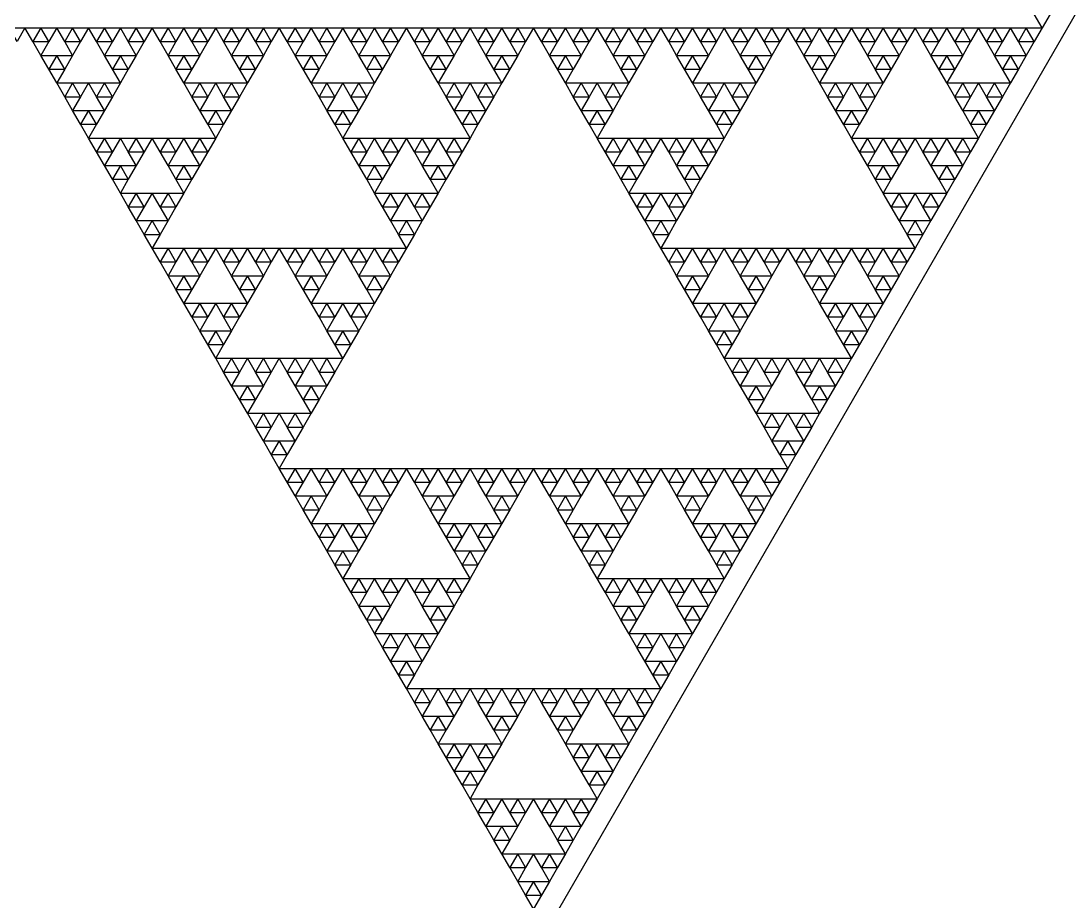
# Model space of a CAD drawing. Extents: x 0 to 1120, y 627 to 1597.
# Drawn here: x 559.5 to 702.6, y 754.1 to 874.2 of the extents above; entities that cross this region are included whole.
import ezdxf

# ---------------------------------------------------------------- set-up
doc = ezdxf.new("R2010")
doc.units = 0
doc.layers.get('0').update_dxf_attribs({"linetype": 'CONTINUOUS'})

msp = doc.modelspace()

# ---------------------------------------------------------------- linework, layer by layer
at = {"color": 1}
msp.add_lwpolyline([(0, 1597), (1120, 1597), (560, 627.052)], close=True, dxfattribs=at)
at = {"color": 3}
for points in [[(697.617, 875.166), (699.785, 875.166), (698.701, 873.289)], [(557.833, 873.289), (560, 873.289), (558.916, 871.412)], [(560, 873.289), (562.167, 873.289), (561.084, 871.412)], [(562.167, 873.289), (564.334, 873.289), (563.251, 871.412)], [(564.334, 873.289), (566.502, 873.289), (565.418, 871.412)], [(566.502, 873.289), (568.669, 873.289), (567.585, 871.412)], [(568.669, 873.289), (570.836, 873.289), (569.752, 871.412)], [(570.836, 873.289), (573.003, 873.289), (571.92, 871.412)], [(573.003, 873.289), (575.17, 873.289), (574.087, 871.412)], [(575.17, 873.289), (577.338, 873.289), (576.254, 871.412)], [(577.338, 873.289), (579.505, 873.289), (578.421, 871.412)], [(579.505, 873.289), (581.672, 873.289), (580.588, 871.412)], [(581.672, 873.289), (583.839, 873.289), (582.756, 871.412)], [(583.839, 873.289), (586.006, 873.289), (584.923, 871.412)], [(586.006, 873.289), (588.174, 873.289), (587.09, 871.412)], [(588.174, 873.289), (590.341, 873.289), (589.257, 871.412)], [(590.341, 873.289), (592.508, 873.289), (591.424, 871.412)], [(592.508, 873.289), (594.675, 873.289), (593.592, 871.412)], [(594.675, 873.289), (596.842, 873.289), (595.759, 871.412)], [(596.842, 873.289), (599.01, 873.289), (597.926, 871.412)], [(599.01, 873.289), (601.177, 873.289), (600.093, 871.412)], [(601.177, 873.289), (603.344, 873.289), (602.26, 871.412)], [(603.344, 873.289), (605.511, 873.289), (604.428, 871.412)], [(605.511, 873.289), (607.678, 873.289), (606.595, 871.412)], [(607.678, 873.289), (609.846, 873.289), (608.762, 871.412)], [(609.846, 873.289), (612.013, 873.289), (610.929, 871.412)], [(612.013, 873.289), (614.18, 873.289), (613.096, 871.412)], [(614.18, 873.289), (616.347, 873.289), (615.264, 871.412)], [(616.347, 873.289), (618.514, 873.289), (617.431, 871.412)], [(618.514, 873.289), (620.682, 873.289), (619.598, 871.412)], [(620.682, 873.289), (622.849, 873.289), (621.765, 871.412)], [(622.849, 873.289), (625.016, 873.289), (623.932, 871.412)], [(625.016, 873.289), (627.183, 873.289), (626.1, 871.412)], [(627.183, 873.289), (629.35, 873.289), (628.267, 871.412)], [(629.35, 873.289), (631.518, 873.289), (630.434, 871.412)], [(631.518, 873.289), (633.685, 873.289), (632.601, 871.412)], [(633.685, 873.289), (635.852, 873.289), (634.768, 871.412)], [(635.852, 873.289), (638.019, 873.289), (636.936, 871.412)], [(638.019, 873.289), (640.186, 873.289), (639.103, 871.412)], [(640.186, 873.289), (642.354, 873.289), (641.27, 871.412)], [(642.354, 873.289), (644.521, 873.289), (643.437, 871.412)], [(644.521, 873.289), (646.688, 873.289), (645.604, 871.412)], [(646.688, 873.289), (648.855, 873.289), (647.772, 871.412)], [(648.855, 873.289), (651.023, 873.289), (649.939, 871.412)], [(651.023, 873.289), (653.19, 873.289), (652.106, 871.412)], [(653.19, 873.289), (655.357, 873.289), (654.273, 871.412)], [(655.357, 873.289), (657.524, 873.289), (656.441, 871.412)], [(657.524, 873.289), (659.691, 873.289), (658.608, 871.412)], [(659.691, 873.289), (661.859, 873.289), (660.775, 871.412)], [(661.859, 873.289), (664.026, 873.289), (662.942, 871.412)], [(664.026, 873.289), (666.193, 873.289), (665.109, 871.412)], [(666.193, 873.289), (668.36, 873.289), (667.277, 871.412)], [(668.36, 873.289), (670.527, 873.289), (669.444, 871.412)], [(670.527, 873.289), (672.695, 873.289), (671.611, 871.412)], [(672.695, 873.289), (674.862, 873.289), (673.778, 871.412)], [(674.862, 873.289), (677.029, 873.289), (675.945, 871.412)], [(677.029, 873.289), (679.196, 873.289), (678.113, 871.412)], [(679.196, 873.289), (681.363, 873.289), (680.28, 871.412)], [(681.363, 873.289), (683.531, 873.289), (682.447, 871.412)], [(683.531, 873.289), (685.698, 873.289), (684.614, 871.412)], [(685.698, 873.289), (687.865, 873.289), (686.781, 871.412)], [(687.865, 873.289), (690.032, 873.289), (688.949, 871.412)], [(690.032, 873.289), (692.199, 873.289), (691.116, 871.412)], [(692.199, 873.289), (694.367, 873.289), (693.283, 871.412)], [(694.367, 873.289), (696.534, 873.289), (695.45, 871.412)], [(696.534, 873.289), (698.701, 873.289), (697.617, 871.412)], [(561.084, 871.412), (563.251, 871.412), (562.167, 869.535)], [(565.418, 871.412), (567.585, 871.412), (566.502, 869.535)], [(569.752, 871.412), (571.92, 871.412), (570.836, 869.535)], [(574.087, 871.412), (576.254, 871.412), (575.17, 869.535)], [(578.421, 871.412), (580.588, 871.412), (579.505, 869.535)], [(582.756, 871.412), (584.923, 871.412), (583.839, 869.535)], [(587.09, 871.412), (589.257, 871.412), (588.174, 869.535)], [(591.424, 871.412), (593.592, 871.412), (592.508, 869.535)], [(595.759, 871.412), (597.926, 871.412), (596.842, 869.535)], [(600.093, 871.412), (602.26, 871.412), (601.177, 869.535)], [(604.428, 871.412), (606.595, 871.412), (605.511, 869.535)], [(608.762, 871.412), (610.929, 871.412), (609.846, 869.535)], [(613.096, 871.412), (615.264, 871.412), (614.18, 869.535)], [(617.431, 871.412), (619.598, 871.412), (618.514, 869.535)], [(621.765, 871.412), (623.932, 871.412), (622.849, 869.535)], [(626.1, 871.412), (628.267, 871.412), (627.183, 869.535)], [(630.434, 871.412), (632.601, 871.412), (631.518, 869.535)], [(634.768, 871.412), (636.936, 871.412), (635.852, 869.535)], [(639.103, 871.412), (641.27, 871.412), (640.186, 869.535)], [(643.437, 871.412), (645.604, 871.412), (644.521, 869.535)], [(647.772, 871.412), (649.939, 871.412), (648.855, 869.535)], [(652.106, 871.412), (654.273, 871.412), (653.19, 869.535)], [(656.441, 871.412), (658.608, 871.412), (657.524, 869.535)], [(660.775, 871.412), (662.942, 871.412), (661.859, 869.535)], [(665.109, 871.412), (667.277, 871.412), (666.193, 869.535)], [(669.444, 871.412), (671.611, 871.412), (670.527, 869.535)], [(673.778, 871.412), (675.945, 871.412), (674.862, 869.535)], [(678.113, 871.412), (680.28, 871.412), (679.196, 869.535)], [(682.447, 871.412), (684.614, 871.412), (683.531, 869.535)], [(686.781, 871.412), (688.949, 871.412), (687.865, 869.535)], [(691.116, 871.412), (693.283, 871.412), (692.199, 869.535)], [(695.45, 871.412), (697.617, 871.412), (696.534, 869.535)], [(562.167, 869.535), (564.334, 869.535), (563.251, 867.658)], [(564.334, 869.535), (566.502, 869.535), (565.418, 867.658)], [(570.836, 869.535), (573.003, 869.535), (571.92, 867.658)], [(573.003, 869.535), (575.17, 869.535), (574.087, 867.658)], [(579.505, 869.535), (581.672, 869.535), (580.588, 867.658)], [(581.672, 869.535), (583.839, 869.535), (582.756, 867.658)], [(588.174, 869.535), (590.341, 869.535), (589.257, 867.658)], [(590.341, 869.535), (592.508, 869.535), (591.424, 867.658)], [(596.842, 869.535), (599.01, 869.535), (597.926, 867.658)], [(599.01, 869.535), (601.177, 869.535), (600.093, 867.658)], [(605.511, 869.535), (607.678, 869.535), (606.595, 867.658)], [(607.678, 869.535), (609.846, 869.535), (608.762, 867.658)], [(614.18, 869.535), (616.347, 869.535), (615.264, 867.658)], [(616.347, 869.535), (618.514, 869.535), (617.431, 867.658)], [(622.849, 869.535), (625.016, 869.535), (623.932, 867.658)], [(625.016, 869.535), (627.183, 869.535), (626.1, 867.658)], [(631.518, 869.535), (633.685, 869.535), (632.601, 867.658)], [(633.685, 869.535), (635.852, 869.535), (634.768, 867.658)], [(640.186, 869.535), (642.354, 869.535), (641.27, 867.658)], [(642.354, 869.535), (644.521, 869.535), (643.437, 867.658)], [(648.855, 869.535), (651.023, 869.535), (649.939, 867.658)], [(651.023, 869.535), (653.19, 869.535), (652.106, 867.658)], [(657.524, 869.535), (659.691, 869.535), (658.608, 867.658)], [(659.691, 869.535), (661.859, 869.535), (660.775, 867.658)], [(666.193, 869.535), (668.36, 869.535), (667.277, 867.658)], [(668.36, 869.535), (670.527, 869.535), (669.444, 867.658)], [(674.862, 869.535), (677.029, 869.535), (675.945, 867.658)], [(677.029, 869.535), (679.196, 869.535), (678.113, 867.658)], [(683.531, 869.535), (685.698, 869.535), (684.614, 867.658)], [(685.698, 869.535), (687.865, 869.535), (686.781, 867.658)], [(692.199, 869.535), (694.367, 869.535), (693.283, 867.658)], [(694.367, 869.535), (696.534, 869.535), (695.45, 867.658)], [(563.251, 867.658), (565.418, 867.658), (564.334, 865.781)], [(571.92, 867.658), (574.087, 867.658), (573.003, 865.781)], [(580.588, 867.658), (582.756, 867.658), (581.672, 865.781)], [(589.257, 867.658), (591.424, 867.658), (590.341, 865.781)], [(597.926, 867.658), (600.093, 867.658), (599.01, 865.781)], [(606.595, 867.658), (608.762, 867.658), (607.678, 865.781)], [(615.264, 867.658), (617.431, 867.658), (616.347, 865.781)], [(623.932, 867.658), (626.1, 867.658), (625.016, 865.781)], [(632.601, 867.658), (634.768, 867.658), (633.685, 865.781)], [(641.27, 867.658), (643.437, 867.658), (642.354, 865.781)], [(649.939, 867.658), (652.106, 867.658), (651.023, 865.781)], [(658.608, 867.658), (660.775, 867.658), (659.691, 865.781)], [(667.277, 867.658), (669.444, 867.658), (668.36, 865.781)], [(675.945, 867.658), (678.113, 867.658), (677.029, 865.781)], [(684.614, 867.658), (686.781, 867.658), (685.698, 865.781)], [(693.283, 867.658), (695.45, 867.658), (694.367, 865.781)], [(564.334, 865.781), (566.502, 865.781), (565.418, 863.904)], [(566.502, 865.781), (568.669, 865.781), (567.585, 863.904)], [(568.669, 865.781), (570.836, 865.781), (569.752, 863.904)], [(570.836, 865.781), (573.003, 865.781), (571.92, 863.904)], [(581.672, 865.781), (583.839, 865.781), (582.756, 863.904)], [(583.839, 865.781), (586.006, 865.781), (584.923, 863.904)], [(586.006, 865.781), (588.174, 865.781), (587.09, 863.904)], [(588.174, 865.781), (590.341, 865.781), (589.257, 863.904)], [(599.01, 865.781), (601.177, 865.781), (600.093, 863.904)], [(601.177, 865.781), (603.344, 865.781), (602.26, 863.904)], [(603.344, 865.781), (605.511, 865.781), (604.428, 863.904)], [(605.511, 865.781), (607.678, 865.781), (606.595, 863.904)], [(616.347, 865.781), (618.514, 865.781), (617.431, 863.904)], [(618.514, 865.781), (620.682, 865.781), (619.598, 863.904)], [(620.682, 865.781), (622.849, 865.781), (621.765, 863.904)], [(622.849, 865.781), (625.016, 865.781), (623.932, 863.904)], [(633.685, 865.781), (635.852, 865.781), (634.768, 863.904)], [(635.852, 865.781), (638.019, 865.781), (636.936, 863.904)], [(638.019, 865.781), (640.186, 865.781), (639.103, 863.904)], [(640.186, 865.781), (642.354, 865.781), (641.27, 863.904)], [(651.023, 865.781), (653.19, 865.781), (652.106, 863.904)], [(653.19, 865.781), (655.357, 865.781), (654.273, 863.904)], [(655.357, 865.781), (657.524, 865.781), (656.441, 863.904)], [(657.524, 865.781), (659.691, 865.781), (658.608, 863.904)], [(668.36, 865.781), (670.527, 865.781), (669.444, 863.904)], [(670.527, 865.781), (672.695, 865.781), (671.611, 863.904)], [(672.695, 865.781), (674.862, 865.781), (673.778, 863.904)], [(674.862, 865.781), (677.029, 865.781), (675.945, 863.904)], [(685.698, 865.781), (687.865, 865.781), (686.781, 863.904)], [(687.865, 865.781), (690.032, 865.781), (688.949, 863.904)], [(690.032, 865.781), (692.199, 865.781), (691.116, 863.904)], [(692.199, 865.781), (694.367, 865.781), (693.283, 863.904)], [(565.418, 863.904), (567.585, 863.904), (566.502, 862.028)], [(569.752, 863.904), (571.92, 863.904), (570.836, 862.028)], [(582.756, 863.904), (584.923, 863.904), (583.839, 862.028)], [(587.09, 863.904), (589.257, 863.904), (588.174, 862.028)], [(600.093, 863.904), (602.26, 863.904), (601.177, 862.028)], [(604.428, 863.904), (606.595, 863.904), (605.511, 862.028)], [(617.431, 863.904), (619.598, 863.904), (618.514, 862.028)], [(621.765, 863.904), (623.932, 863.904), (622.849, 862.028)], [(634.768, 863.904), (636.936, 863.904), (635.852, 862.028)], [(639.103, 863.904), (641.27, 863.904), (640.186, 862.028)], [(652.106, 863.904), (654.273, 863.904), (653.19, 862.028)], [(656.441, 863.904), (658.608, 863.904), (657.524, 862.028)], [(669.444, 863.904), (671.611, 863.904), (670.527, 862.028)], [(673.778, 863.904), (675.945, 863.904), (674.862, 862.028)], [(686.781, 863.904), (688.949, 863.904), (687.865, 862.028)], [(691.116, 863.904), (693.283, 863.904), (692.199, 862.028)], [(566.502, 862.028), (568.669, 862.028), (567.585, 860.151)], [(568.669, 862.028), (570.836, 862.028), (569.752, 860.151)], [(583.839, 862.028), (586.006, 862.028), (584.923, 860.151)], [(586.006, 862.028), (588.174, 862.028), (587.09, 860.151)], [(601.177, 862.028), (603.344, 862.028), (602.26, 860.151)], [(603.344, 862.028), (605.511, 862.028), (604.428, 860.151)], [(618.514, 862.028), (620.682, 862.028), (619.598, 860.151)], [(620.682, 862.028), (622.849, 862.028), (621.765, 860.151)], [(635.852, 862.028), (638.019, 862.028), (636.936, 860.151)], [(638.019, 862.028), (640.186, 862.028), (639.103, 860.151)], [(653.19, 862.028), (655.357, 862.028), (654.273, 860.151)], [(655.357, 862.028), (657.524, 862.028), (656.441, 860.151)], [(670.527, 862.028), (672.695, 862.028), (671.611, 860.151)], [(672.695, 862.028), (674.862, 862.028), (673.778, 860.151)], [(687.865, 862.028), (690.032, 862.028), (688.949, 860.151)], [(690.032, 862.028), (692.199, 862.028), (691.116, 860.151)], [(567.585, 860.151), (569.752, 860.151), (568.669, 858.274)], [(584.923, 860.151), (587.09, 860.151), (586.006, 858.274)], [(602.26, 860.151), (604.428, 860.151), (603.344, 858.274)], [(619.598, 860.151), (621.765, 860.151), (620.682, 858.274)], [(636.936, 860.151), (639.103, 860.151), (638.019, 858.274)], [(654.273, 860.151), (656.441, 860.151), (655.357, 858.274)], [(671.611, 860.151), (673.778, 860.151), (672.695, 858.274)], [(688.949, 860.151), (691.116, 860.151), (690.032, 858.274)], [(568.669, 858.274), (570.836, 858.274), (569.752, 856.397)], [(570.836, 858.274), (573.003, 858.274), (571.92, 856.397)], [(573.003, 858.274), (575.17, 858.274), (574.087, 856.397)], [(575.17, 858.274), (577.338, 858.274), (576.254, 856.397)], [(577.338, 858.274), (579.505, 858.274), (578.421, 856.397)], [(579.505, 858.274), (581.672, 858.274), (580.588, 856.397)], [(581.672, 858.274), (583.839, 858.274), (582.756, 856.397)], [(583.839, 858.274), (586.006, 858.274), (584.923, 856.397)], [(603.344, 858.274), (605.511, 858.274), (604.428, 856.397)], [(605.511, 858.274), (607.678, 858.274), (606.595, 856.397)], [(607.678, 858.274), (609.846, 858.274), (608.762, 856.397)], [(609.846, 858.274), (612.013, 858.274), (610.929, 856.397)], [(612.013, 858.274), (614.18, 858.274), (613.096, 856.397)], [(614.18, 858.274), (616.347, 858.274), (615.264, 856.397)], [(616.347, 858.274), (618.514, 858.274), (617.431, 856.397)], [(618.514, 858.274), (620.682, 858.274), (619.598, 856.397)], [(638.019, 858.274), (640.186, 858.274), (639.103, 856.397)], [(640.186, 858.274), (642.354, 858.274), (641.27, 856.397)], [(642.354, 858.274), (644.521, 858.274), (643.437, 856.397)], [(644.521, 858.274), (646.688, 858.274), (645.604, 856.397)], [(646.688, 858.274), (648.855, 858.274), (647.772, 856.397)], [(648.855, 858.274), (651.023, 858.274), (649.939, 856.397)], [(651.023, 858.274), (653.19, 858.274), (652.106, 856.397)], [(653.19, 858.274), (655.357, 858.274), (654.273, 856.397)], [(672.695, 858.274), (674.862, 858.274), (673.778, 856.397)], [(674.862, 858.274), (677.029, 858.274), (675.945, 856.397)], [(677.029, 858.274), (679.196, 858.274), (678.113, 856.397)], [(679.196, 858.274), (681.363, 858.274), (680.28, 856.397)], [(681.363, 858.274), (683.531, 858.274), (682.447, 856.397)], [(683.531, 858.274), (685.698, 858.274), (684.614, 856.397)], [(685.698, 858.274), (687.865, 858.274), (686.781, 856.397)], [(687.865, 858.274), (690.032, 858.274), (688.949, 856.397)], [(569.752, 856.397), (571.92, 856.397), (570.836, 854.52)], [(574.087, 856.397), (576.254, 856.397), (575.17, 854.52)], [(578.421, 856.397), (580.588, 856.397), (579.505, 854.52)], [(582.756, 856.397), (584.923, 856.397), (583.839, 854.52)], [(604.428, 856.397), (606.595, 856.397), (605.511, 854.52)], [(608.762, 856.397), (610.929, 856.397), (609.846, 854.52)], [(613.096, 856.397), (615.264, 856.397), (614.18, 854.52)], [(617.431, 856.397), (619.598, 856.397), (618.514, 854.52)], [(639.103, 856.397), (641.27, 856.397), (640.186, 854.52)], [(643.437, 856.397), (645.604, 856.397), (644.521, 854.52)], [(647.772, 856.397), (649.939, 856.397), (648.855, 854.52)], [(652.106, 856.397), (654.273, 856.397), (653.19, 854.52)], [(673.778, 856.397), (675.945, 856.397), (674.862, 854.52)], [(678.113, 856.397), (680.28, 856.397), (679.196, 854.52)], [(682.447, 856.397), (684.614, 856.397), (683.531, 854.52)], [(686.781, 856.397), (688.949, 856.397), (687.865, 854.52)], [(570.836, 854.52), (573.003, 854.52), (571.92, 852.643)], [(573.003, 854.52), (575.17, 854.52), (574.087, 852.643)], [(579.505, 854.52), (581.672, 854.52), (580.588, 852.643)], [(581.672, 854.52), (583.839, 854.52), (582.756, 852.643)], [(605.511, 854.52), (607.678, 854.52), (606.595, 852.643)], [(607.678, 854.52), (609.846, 854.52), (608.762, 852.643)], [(614.18, 854.52), (616.347, 854.52), (615.264, 852.643)], [(616.347, 854.52), (618.514, 854.52), (617.431, 852.643)], [(640.186, 854.52), (642.354, 854.52), (641.27, 852.643)], [(642.354, 854.52), (644.521, 854.52), (643.437, 852.643)], [(648.855, 854.52), (651.023, 854.52), (649.939, 852.643)], [(651.023, 854.52), (653.19, 854.52), (652.106, 852.643)], [(674.862, 854.52), (677.029, 854.52), (675.945, 852.643)], [(677.029, 854.52), (679.196, 854.52), (678.113, 852.643)], [(683.531, 854.52), (685.698, 854.52), (684.614, 852.643)], [(685.698, 854.52), (687.865, 854.52), (686.781, 852.643)], [(571.92, 852.643), (574.087, 852.643), (573.003, 850.766)], [(580.588, 852.643), (582.756, 852.643), (581.672, 850.766)], [(606.595, 852.643), (608.762, 852.643), (607.678, 850.766)], [(615.264, 852.643), (617.431, 852.643), (616.347, 850.766)], [(641.27, 852.643), (643.437, 852.643), (642.354, 850.766)], [(649.939, 852.643), (652.106, 852.643), (651.023, 850.766)], [(675.945, 852.643), (678.113, 852.643), (677.029, 850.766)], [(684.614, 852.643), (686.781, 852.643), (685.698, 850.766)], [(573.003, 850.766), (575.17, 850.766), (574.087, 848.89)], [(575.17, 850.766), (577.338, 850.766), (576.254, 848.89)], [(577.338, 850.766), (579.505, 850.766), (578.421, 848.89)], [(579.505, 850.766), (581.672, 850.766), (580.588, 848.89)], [(607.678, 850.766), (609.846, 850.766), (608.762, 848.89)], [(609.846, 850.766), (612.013, 850.766), (610.929, 848.89)], [(612.013, 850.766), (614.18, 850.766), (613.096, 848.89)], [(614.18, 850.766), (616.347, 850.766), (615.264, 848.89)], [(642.354, 850.766), (644.521, 850.766), (643.437, 848.89)], [(644.521, 850.766), (646.688, 850.766), (645.604, 848.89)], [(646.688, 850.766), (648.855, 850.766), (647.772, 848.89)], [(648.855, 850.766), (651.023, 850.766), (649.939, 848.89)], [(677.029, 850.766), (679.196, 850.766), (678.113, 848.89)], [(679.196, 850.766), (681.363, 850.766), (680.28, 848.89)], [(681.363, 850.766), (683.531, 850.766), (682.447, 848.89)], [(683.531, 850.766), (685.698, 850.766), (684.614, 848.89)], [(574.087, 848.89), (576.254, 848.89), (575.17, 847.013)], [(578.421, 848.89), (580.588, 848.89), (579.505, 847.013)], [(608.762, 848.89), (610.929, 848.89), (609.846, 847.013)], [(613.096, 848.89), (615.264, 848.89), (614.18, 847.013)], [(643.437, 848.89), (645.604, 848.89), (644.521, 847.013)], [(647.772, 848.89), (649.939, 848.89), (648.855, 847.013)], [(678.113, 848.89), (680.28, 848.89), (679.196, 847.013)], [(682.447, 848.89), (684.614, 848.89), (683.531, 847.013)], [(575.17, 847.013), (577.338, 847.013), (576.254, 845.136)], [(577.338, 847.013), (579.505, 847.013), (578.421, 845.136)], [(609.846, 847.013), (612.013, 847.013), (610.929, 845.136)], [(612.013, 847.013), (614.18, 847.013), (613.096, 845.136)], [(644.521, 847.013), (646.688, 847.013), (645.604, 845.136)], [(646.688, 847.013), (648.855, 847.013), (647.772, 845.136)], [(679.196, 847.013), (681.363, 847.013), (680.28, 845.136)], [(681.363, 847.013), (683.531, 847.013), (682.447, 845.136)], [(576.254, 845.136), (578.421, 845.136), (577.338, 843.259)], [(610.929, 845.136), (613.096, 845.136), (612.013, 843.259)], [(645.604, 845.136), (647.772, 845.136), (646.688, 843.259)], [(680.28, 845.136), (682.447, 845.136), (681.363, 843.259)], [(577.338, 843.259), (579.505, 843.259), (578.421, 841.382)], [(579.505, 843.259), (581.672, 843.259), (580.588, 841.382)], [(581.672, 843.259), (583.839, 843.259), (582.756, 841.382)], [(583.839, 843.259), (586.006, 843.259), (584.923, 841.382)], [(586.006, 843.259), (588.174, 843.259), (587.09, 841.382)], [(588.174, 843.259), (590.341, 843.259), (589.257, 841.382)], [(590.341, 843.259), (592.508, 843.259), (591.424, 841.382)], [(592.508, 843.259), (594.675, 843.259), (593.592, 841.382)], [(594.675, 843.259), (596.842, 843.259), (595.759, 841.382)], [(596.842, 843.259), (599.01, 843.259), (597.926, 841.382)], [(599.01, 843.259), (601.177, 843.259), (600.093, 841.382)], [(601.177, 843.259), (603.344, 843.259), (602.26, 841.382)], [(603.344, 843.259), (605.511, 843.259), (604.428, 841.382)], [(605.511, 843.259), (607.678, 843.259), (606.595, 841.382)], [(607.678, 843.259), (609.846, 843.259), (608.762, 841.382)], [(609.846, 843.259), (612.013, 843.259), (610.929, 841.382)], [(646.688, 843.259), (648.855, 843.259), (647.772, 841.382)], [(648.855, 843.259), (651.023, 843.259), (649.939, 841.382)], [(651.023, 843.259), (653.19, 843.259), (652.106, 841.382)], [(653.19, 843.259), (655.357, 843.259), (654.273, 841.382)], [(655.357, 843.259), (657.524, 843.259), (656.441, 841.382)], [(657.524, 843.259), (659.691, 843.259), (658.608, 841.382)], [(659.691, 843.259), (661.859, 843.259), (660.775, 841.382)], [(661.859, 843.259), (664.026, 843.259), (662.942, 841.382)], [(664.026, 843.259), (666.193, 843.259), (665.109, 841.382)], [(666.193, 843.259), (668.36, 843.259), (667.277, 841.382)], [(668.36, 843.259), (670.527, 843.259), (669.444, 841.382)], [(670.527, 843.259), (672.695, 843.259), (671.611, 841.382)], [(672.695, 843.259), (674.862, 843.259), (673.778, 841.382)], [(674.862, 843.259), (677.029, 843.259), (675.945, 841.382)], [(677.029, 843.259), (679.196, 843.259), (678.113, 841.382)], [(679.196, 843.259), (681.363, 843.259), (680.28, 841.382)], [(578.421, 841.382), (580.588, 841.382), (579.505, 839.505)], [(582.756, 841.382), (584.923, 841.382), (583.839, 839.505)], [(587.09, 841.382), (589.257, 841.382), (588.174, 839.505)], [(591.424, 841.382), (593.592, 841.382), (592.508, 839.505)], [(595.759, 841.382), (597.926, 841.382), (596.842, 839.505)], [(600.093, 841.382), (602.26, 841.382), (601.177, 839.505)], [(604.428, 841.382), (606.595, 841.382), (605.511, 839.505)], [(608.762, 841.382), (610.929, 841.382), (609.846, 839.505)], [(647.772, 841.382), (649.939, 841.382), (648.855, 839.505)], [(652.106, 841.382), (654.273, 841.382), (653.19, 839.505)], [(656.441, 841.382), (658.608, 841.382), (657.524, 839.505)], [(660.775, 841.382), (662.942, 841.382), (661.859, 839.505)], [(665.109, 841.382), (667.277, 841.382), (666.193, 839.505)], [(669.444, 841.382), (671.611, 841.382), (670.527, 839.505)], [(673.778, 841.382), (675.945, 841.382), (674.862, 839.505)], [(678.113, 841.382), (680.28, 841.382), (679.196, 839.505)], [(579.505, 839.505), (581.672, 839.505), (580.588, 837.628)], [(581.672, 839.505), (583.839, 839.505), (582.756, 837.628)], [(588.174, 839.505), (590.341, 839.505), (589.257, 837.628)], [(590.341, 839.505), (592.508, 839.505), (591.424, 837.628)], [(596.842, 839.505), (599.01, 839.505), (597.926, 837.628)], [(599.01, 839.505), (601.177, 839.505), (600.093, 837.628)], [(605.511, 839.505), (607.678, 839.505), (606.595, 837.628)], [(607.678, 839.505), (609.846, 839.505), (608.762, 837.628)], [(648.855, 839.505), (651.023, 839.505), (649.939, 837.628)], [(651.023, 839.505), (653.19, 839.505), (652.106, 837.628)], [(657.524, 839.505), (659.691, 839.505), (658.608, 837.628)], [(659.691, 839.505), (661.859, 839.505), (660.775, 837.628)], [(666.193, 839.505), (668.36, 839.505), (667.277, 837.628)], [(668.36, 839.505), (670.527, 839.505), (669.444, 837.628)], [(674.862, 839.505), (677.029, 839.505), (675.945, 837.628)], [(677.029, 839.505), (679.196, 839.505), (678.113, 837.628)], [(580.588, 837.628), (582.756, 837.628), (581.672, 835.752)], [(589.257, 837.628), (591.424, 837.628), (590.341, 835.752)], [(597.926, 837.628), (600.093, 837.628), (599.01, 835.752)], [(606.595, 837.628), (608.762, 837.628), (607.678, 835.752)], [(649.939, 837.628), (652.106, 837.628), (651.023, 835.752)], [(658.608, 837.628), (660.775, 837.628), (659.691, 835.752)], [(667.277, 837.628), (669.444, 837.628), (668.36, 835.752)], [(675.945, 837.628), (678.113, 837.628), (677.029, 835.752)], [(581.672, 835.752), (583.839, 835.752), (582.756, 833.875)], [(583.839, 835.752), (586.006, 835.752), (584.923, 833.875)], [(586.006, 835.752), (588.174, 835.752), (587.09, 833.875)], [(588.174, 835.752), (590.341, 835.752), (589.257, 833.875)], [(599.01, 835.752), (601.177, 835.752), (600.093, 833.875)], [(601.177, 835.752), (603.344, 835.752), (602.26, 833.875)], [(603.344, 835.752), (605.511, 835.752), (604.428, 833.875)], [(605.511, 835.752), (607.678, 835.752), (606.595, 833.875)], [(651.023, 835.752), (653.19, 835.752), (652.106, 833.875)], [(653.19, 835.752), (655.357, 835.752), (654.273, 833.875)], [(655.357, 835.752), (657.524, 835.752), (656.441, 833.875)], [(657.524, 835.752), (659.691, 835.752), (658.608, 833.875)], [(668.36, 835.752), (670.527, 835.752), (669.444, 833.875)], [(670.527, 835.752), (672.695, 835.752), (671.611, 833.875)], [(672.695, 835.752), (674.862, 835.752), (673.778, 833.875)], [(674.862, 835.752), (677.029, 835.752), (675.945, 833.875)], [(582.756, 833.875), (584.923, 833.875), (583.839, 831.998)], [(587.09, 833.875), (589.257, 833.875), (588.174, 831.998)], [(600.093, 833.875), (602.26, 833.875), (601.177, 831.998)], [(604.428, 833.875), (606.595, 833.875), (605.511, 831.998)], [(652.106, 833.875), (654.273, 833.875), (653.19, 831.998)], [(656.441, 833.875), (658.608, 833.875), (657.524, 831.998)], [(669.444, 833.875), (671.611, 833.875), (670.527, 831.998)], [(673.778, 833.875), (675.945, 833.875), (674.862, 831.998)], [(583.839, 831.998), (586.006, 831.998), (584.923, 830.121)], [(586.006, 831.998), (588.174, 831.998), (587.09, 830.121)], [(601.177, 831.998), (603.344, 831.998), (602.26, 830.121)], [(603.344, 831.998), (605.511, 831.998), (604.428, 830.121)], [(653.19, 831.998), (655.357, 831.998), (654.273, 830.121)], [(655.357, 831.998), (657.524, 831.998), (656.441, 830.121)], [(670.527, 831.998), (672.695, 831.998), (671.611, 830.121)], [(672.695, 831.998), (674.862, 831.998), (673.778, 830.121)], [(584.923, 830.121), (587.09, 830.121), (586.006, 828.244)], [(602.26, 830.121), (604.428, 830.121), (603.344, 828.244)], [(654.273, 830.121), (656.441, 830.121), (655.357, 828.244)], [(671.611, 830.121), (673.778, 830.121), (672.695, 828.244)], [(586.006, 828.244), (588.174, 828.244), (587.09, 826.367)], [(588.174, 828.244), (590.341, 828.244), (589.257, 826.367)], [(590.341, 828.244), (592.508, 828.244), (591.424, 826.367)], [(592.508, 828.244), (594.675, 828.244), (593.592, 826.367)], [(594.675, 828.244), (596.842, 828.244), (595.759, 826.367)], [(596.842, 828.244), (599.01, 828.244), (597.926, 826.367)], [(599.01, 828.244), (601.177, 828.244), (600.093, 826.367)], [(601.177, 828.244), (603.344, 828.244), (602.26, 826.367)], [(655.357, 828.244), (657.524, 828.244), (656.441, 826.367)], [(657.524, 828.244), (659.691, 828.244), (658.608, 826.367)], [(659.691, 828.244), (661.859, 828.244), (660.775, 826.367)], [(661.859, 828.244), (664.026, 828.244), (662.942, 826.367)], [(664.026, 828.244), (666.193, 828.244), (665.109, 826.367)], [(666.193, 828.244), (668.36, 828.244), (667.277, 826.367)], [(668.36, 828.244), (670.527, 828.244), (669.444, 826.367)], [(670.527, 828.244), (672.695, 828.244), (671.611, 826.367)], [(587.09, 826.367), (589.257, 826.367), (588.174, 824.49)], [(591.424, 826.367), (593.592, 826.367), (592.508, 824.49)], [(595.759, 826.367), (597.926, 826.367), (596.842, 824.49)], [(600.093, 826.367), (602.26, 826.367), (601.177, 824.49)], [(656.441, 826.367), (658.608, 826.367), (657.524, 824.49)], [(660.775, 826.367), (662.942, 826.367), (661.859, 824.49)], [(665.109, 826.367), (667.277, 826.367), (666.193, 824.49)], [(669.444, 826.367), (671.611, 826.367), (670.527, 824.49)], [(588.174, 824.49), (590.341, 824.49), (589.257, 822.614)], [(590.341, 824.49), (592.508, 824.49), (591.424, 822.614)], [(596.842, 824.49), (599.01, 824.49), (597.926, 822.614)], [(599.01, 824.49), (601.177, 824.49), (600.093, 822.614)], [(657.524, 824.49), (659.691, 824.49), (658.608, 822.614)], [(659.691, 824.49), (661.859, 824.49), (660.775, 822.614)], [(666.193, 824.49), (668.36, 824.49), (667.277, 822.614)], [(668.36, 824.49), (670.527, 824.49), (669.444, 822.614)], [(589.257, 822.614), (591.424, 822.614), (590.341, 820.737)], [(597.926, 822.614), (600.093, 822.614), (599.01, 820.737)], [(658.608, 822.614), (660.775, 822.614), (659.691, 820.737)], [(667.277, 822.614), (669.444, 822.614), (668.36, 820.737)], [(590.341, 820.737), (592.508, 820.737), (591.424, 818.86)], [(592.508, 820.737), (594.675, 820.737), (593.592, 818.86)], [(594.675, 820.737), (596.842, 820.737), (595.759, 818.86)], [(596.842, 820.737), (599.01, 820.737), (597.926, 818.86)], [(659.691, 820.737), (661.859, 820.737), (660.775, 818.86)], [(661.859, 820.737), (664.026, 820.737), (662.942, 818.86)], [(664.026, 820.737), (666.193, 820.737), (665.109, 818.86)], [(666.193, 820.737), (668.36, 820.737), (667.277, 818.86)], [(591.424, 818.86), (593.592, 818.86), (592.508, 816.983)], [(595.759, 818.86), (597.926, 818.86), (596.842, 816.983)], [(660.775, 818.86), (662.942, 818.86), (661.859, 816.983)], [(665.109, 818.86), (667.277, 818.86), (666.193, 816.983)], [(592.508, 816.983), (594.675, 816.983), (593.592, 815.106)], [(594.675, 816.983), (596.842, 816.983), (595.759, 815.106)], [(661.859, 816.983), (664.026, 816.983), (662.942, 815.106)], [(664.026, 816.983), (666.193, 816.983), (665.109, 815.106)], [(593.592, 815.106), (595.759, 815.106), (594.675, 813.229)], [(662.942, 815.106), (665.109, 815.106), (664.026, 813.229)], [(594.675, 813.229), (596.842, 813.229), (595.759, 811.353)], [(596.842, 813.229), (599.01, 813.229), (597.926, 811.353)], [(599.01, 813.229), (601.177, 813.229), (600.093, 811.353)], [(601.177, 813.229), (603.344, 813.229), (602.26, 811.353)], [(603.344, 813.229), (605.511, 813.229), (604.428, 811.353)], [(605.511, 813.229), (607.678, 813.229), (606.595, 811.353)], [(607.678, 813.229), (609.846, 813.229), (608.762, 811.353)], [(609.846, 813.229), (612.013, 813.229), (610.929, 811.353)], [(612.013, 813.229), (614.18, 813.229), (613.096, 811.353)], [(614.18, 813.229), (616.347, 813.229), (615.264, 811.353)], [(616.347, 813.229), (618.514, 813.229), (617.431, 811.353)], [(618.514, 813.229), (620.682, 813.229), (619.598, 811.353)], [(620.682, 813.229), (622.849, 813.229), (621.765, 811.353)], [(622.849, 813.229), (625.016, 813.229), (623.932, 811.353)], [(625.016, 813.229), (627.183, 813.229), (626.1, 811.353)], [(627.183, 813.229), (629.35, 813.229), (628.267, 811.353)], [(629.35, 813.229), (631.518, 813.229), (630.434, 811.353)], [(631.518, 813.229), (633.685, 813.229), (632.601, 811.353)], [(633.685, 813.229), (635.852, 813.229), (634.768, 811.353)], [(635.852, 813.229), (638.019, 813.229), (636.936, 811.353)], [(638.019, 813.229), (640.186, 813.229), (639.103, 811.353)], [(640.186, 813.229), (642.354, 813.229), (641.27, 811.353)], [(642.354, 813.229), (644.521, 813.229), (643.437, 811.353)], [(644.521, 813.229), (646.688, 813.229), (645.604, 811.353)], [(646.688, 813.229), (648.855, 813.229), (647.772, 811.353)], [(648.855, 813.229), (651.023, 813.229), (649.939, 811.353)], [(651.023, 813.229), (653.19, 813.229), (652.106, 811.353)], [(653.19, 813.229), (655.357, 813.229), (654.273, 811.353)], [(655.357, 813.229), (657.524, 813.229), (656.441, 811.353)], [(657.524, 813.229), (659.691, 813.229), (658.608, 811.353)], [(659.691, 813.229), (661.859, 813.229), (660.775, 811.353)], [(661.859, 813.229), (664.026, 813.229), (662.942, 811.353)], [(595.759, 811.353), (597.926, 811.353), (596.842, 809.476)], [(600.093, 811.353), (602.26, 811.353), (601.177, 809.476)], [(604.428, 811.353), (606.595, 811.353), (605.511, 809.476)], [(608.762, 811.353), (610.929, 811.353), (609.846, 809.476)], [(613.096, 811.353), (615.264, 811.353), (614.18, 809.476)], [(617.431, 811.353), (619.598, 811.353), (618.514, 809.476)], [(621.765, 811.353), (623.932, 811.353), (622.849, 809.476)], [(626.1, 811.353), (628.267, 811.353), (627.183, 809.476)], [(630.434, 811.353), (632.601, 811.353), (631.518, 809.476)], [(634.768, 811.353), (636.936, 811.353), (635.852, 809.476)], [(639.103, 811.353), (641.27, 811.353), (640.186, 809.476)], [(643.437, 811.353), (645.604, 811.353), (644.521, 809.476)], [(647.772, 811.353), (649.939, 811.353), (648.855, 809.476)], [(652.106, 811.353), (654.273, 811.353), (653.19, 809.476)], [(656.441, 811.353), (658.608, 811.353), (657.524, 809.476)], [(660.775, 811.353), (662.942, 811.353), (661.859, 809.476)], [(596.842, 809.476), (599.01, 809.476), (597.926, 807.599)], [(599.01, 809.476), (601.177, 809.476), (600.093, 807.599)], [(605.511, 809.476), (607.678, 809.476), (606.595, 807.599)], [(607.678, 809.476), (609.846, 809.476), (608.762, 807.599)], [(614.18, 809.476), (616.347, 809.476), (615.264, 807.599)], [(616.347, 809.476), (618.514, 809.476), (617.431, 807.599)], [(622.849, 809.476), (625.016, 809.476), (623.932, 807.599)], [(625.016, 809.476), (627.183, 809.476), (626.1, 807.599)], [(631.518, 809.476), (633.685, 809.476), (632.601, 807.599)], [(633.685, 809.476), (635.852, 809.476), (634.768, 807.599)], [(640.186, 809.476), (642.354, 809.476), (641.27, 807.599)], [(642.354, 809.476), (644.521, 809.476), (643.437, 807.599)], [(648.855, 809.476), (651.023, 809.476), (649.939, 807.599)], [(651.023, 809.476), (653.19, 809.476), (652.106, 807.599)], [(657.524, 809.476), (659.691, 809.476), (658.608, 807.599)], [(659.691, 809.476), (661.859, 809.476), (660.775, 807.599)], [(597.926, 807.599), (600.093, 807.599), (599.01, 805.722)], [(606.595, 807.599), (608.762, 807.599), (607.678, 805.722)], [(615.264, 807.599), (617.431, 807.599), (616.347, 805.722)], [(623.932, 807.599), (626.1, 807.599), (625.016, 805.722)], [(632.601, 807.599), (634.768, 807.599), (633.685, 805.722)], [(641.27, 807.599), (643.437, 807.599), (642.354, 805.722)], [(649.939, 807.599), (652.106, 807.599), (651.023, 805.722)], [(658.608, 807.599), (660.775, 807.599), (659.691, 805.722)], [(599.01, 805.722), (601.177, 805.722), (600.093, 803.845)], [(601.177, 805.722), (603.344, 805.722), (602.26, 803.845)], [(603.344, 805.722), (605.511, 805.722), (604.428, 803.845)], [(605.511, 805.722), (607.678, 805.722), (606.595, 803.845)], [(616.347, 805.722), (618.514, 805.722), (617.431, 803.845)], [(618.514, 805.722), (620.682, 805.722), (619.598, 803.845)], [(620.682, 805.722), (622.849, 805.722), (621.765, 803.845)], [(622.849, 805.722), (625.016, 805.722), (623.932, 803.845)], [(633.685, 805.722), (635.852, 805.722), (634.768, 803.845)], [(635.852, 805.722), (638.019, 805.722), (636.936, 803.845)], [(638.019, 805.722), (640.186, 805.722), (639.103, 803.845)], [(640.186, 805.722), (642.354, 805.722), (641.27, 803.845)], [(651.023, 805.722), (653.19, 805.722), (652.106, 803.845)], [(653.19, 805.722), (655.357, 805.722), (654.273, 803.845)], [(655.357, 805.722), (657.524, 805.722), (656.441, 803.845)], [(657.524, 805.722), (659.691, 805.722), (658.608, 803.845)], [(600.093, 803.845), (602.26, 803.845), (601.177, 801.968)], [(604.428, 803.845), (606.595, 803.845), (605.511, 801.968)], [(617.431, 803.845), (619.598, 803.845), (618.514, 801.968)], [(621.765, 803.845), (623.932, 803.845), (622.849, 801.968)], [(634.768, 803.845), (636.936, 803.845), (635.852, 801.968)], [(639.103, 803.845), (641.27, 803.845), (640.186, 801.968)], [(652.106, 803.845), (654.273, 803.845), (653.19, 801.968)], [(656.441, 803.845), (658.608, 803.845), (657.524, 801.968)], [(601.177, 801.968), (603.344, 801.968), (602.26, 800.091)], [(603.344, 801.968), (605.511, 801.968), (604.428, 800.091)], [(618.514, 801.968), (620.682, 801.968), (619.598, 800.091)], [(620.682, 801.968), (622.849, 801.968), (621.765, 800.091)], [(635.852, 801.968), (638.019, 801.968), (636.936, 800.091)], [(638.019, 801.968), (640.186, 801.968), (639.103, 800.091)], [(653.19, 801.968), (655.357, 801.968), (654.273, 800.091)], [(655.357, 801.968), (657.524, 801.968), (656.441, 800.091)], [(602.26, 800.091), (604.428, 800.091), (603.344, 798.215)], [(619.598, 800.091), (621.765, 800.091), (620.682, 798.215)], [(636.936, 800.091), (639.103, 800.091), (638.019, 798.215)], [(654.273, 800.091), (656.441, 800.091), (655.357, 798.215)], [(603.344, 798.215), (605.511, 798.215), (604.428, 796.338)], [(605.511, 798.215), (607.678, 798.215), (606.595, 796.338)], [(607.678, 798.215), (609.846, 798.215), (608.762, 796.338)], [(609.846, 798.215), (612.013, 798.215), (610.929, 796.338)], [(612.013, 798.215), (614.18, 798.215), (613.096, 796.338)], [(614.18, 798.215), (616.347, 798.215), (615.264, 796.338)], [(616.347, 798.215), (618.514, 798.215), (617.431, 796.338)], [(618.514, 798.215), (620.682, 798.215), (619.598, 796.338)], [(638.019, 798.215), (640.186, 798.215), (639.103, 796.338)], [(640.186, 798.215), (642.354, 798.215), (641.27, 796.338)], [(642.354, 798.215), (644.521, 798.215), (643.437, 796.338)], [(644.521, 798.215), (646.688, 798.215), (645.604, 796.338)], [(646.688, 798.215), (648.855, 798.215), (647.772, 796.338)], [(648.855, 798.215), (651.023, 798.215), (649.939, 796.338)], [(651.023, 798.215), (653.19, 798.215), (652.106, 796.338)], [(653.19, 798.215), (655.357, 798.215), (654.273, 796.338)], [(604.428, 796.338), (606.595, 796.338), (605.511, 794.461)], [(608.762, 796.338), (610.929, 796.338), (609.846, 794.461)], [(613.096, 796.338), (615.264, 796.338), (614.18, 794.461)], [(617.431, 796.338), (619.598, 796.338), (618.514, 794.461)], [(639.103, 796.338), (641.27, 796.338), (640.186, 794.461)], [(643.437, 796.338), (645.604, 796.338), (644.521, 794.461)], [(647.772, 796.338), (649.939, 796.338), (648.855, 794.461)], [(652.106, 796.338), (654.273, 796.338), (653.19, 794.461)], [(605.511, 794.461), (607.678, 794.461), (606.595, 792.584)], [(607.678, 794.461), (609.846, 794.461), (608.762, 792.584)], [(614.18, 794.461), (616.347, 794.461), (615.264, 792.584)], [(616.347, 794.461), (618.514, 794.461), (617.431, 792.584)], [(640.186, 794.461), (642.354, 794.461), (641.27, 792.584)], [(642.354, 794.461), (644.521, 794.461), (643.437, 792.584)], [(648.855, 794.461), (651.023, 794.461), (649.939, 792.584)], [(651.023, 794.461), (653.19, 794.461), (652.106, 792.584)], [(606.595, 792.584), (608.762, 792.584), (607.678, 790.707)], [(615.264, 792.584), (617.431, 792.584), (616.347, 790.707)], [(641.27, 792.584), (643.437, 792.584), (642.354, 790.707)], [(649.939, 792.584), (652.106, 792.584), (651.023, 790.707)], [(607.678, 790.707), (609.846, 790.707), (608.762, 788.83)], [(609.846, 790.707), (612.013, 790.707), (610.929, 788.83)], [(612.013, 790.707), (614.18, 790.707), (613.096, 788.83)], [(614.18, 790.707), (616.347, 790.707), (615.264, 788.83)], [(642.354, 790.707), (644.521, 790.707), (643.437, 788.83)], [(644.521, 790.707), (646.688, 790.707), (645.604, 788.83)], [(646.688, 790.707), (648.855, 790.707), (647.772, 788.83)], [(648.855, 790.707), (651.023, 790.707), (649.939, 788.83)], [(608.762, 788.83), (610.929, 788.83), (609.846, 786.953)], [(613.096, 788.83), (615.264, 788.83), (614.18, 786.953)], [(643.437, 788.83), (645.604, 788.83), (644.521, 786.953)], [(647.772, 788.83), (649.939, 788.83), (648.855, 786.953)], [(609.846, 786.953), (612.013, 786.953), (610.929, 785.077)], [(612.013, 786.953), (614.18, 786.953), (613.096, 785.077)], [(644.521, 786.953), (646.688, 786.953), (645.604, 785.077)], [(646.688, 786.953), (648.855, 786.953), (647.772, 785.077)], [(610.929, 785.077), (613.096, 785.077), (612.013, 783.2)], [(645.604, 785.077), (647.772, 785.077), (646.688, 783.2)], [(612.013, 783.2), (614.18, 783.2), (613.096, 781.323)], [(614.18, 783.2), (616.347, 783.2), (615.264, 781.323)], [(616.347, 783.2), (618.514, 783.2), (617.431, 781.323)], [(618.514, 783.2), (620.682, 783.2), (619.598, 781.323)], [(620.682, 783.2), (622.849, 783.2), (621.765, 781.323)], [(622.849, 783.2), (625.016, 783.2), (623.932, 781.323)], [(625.016, 783.2), (627.183, 783.2), (626.1, 781.323)], [(627.183, 783.2), (629.35, 783.2), (628.267, 781.323)], [(629.35, 783.2), (631.518, 783.2), (630.434, 781.323)], [(631.518, 783.2), (633.685, 783.2), (632.601, 781.323)], [(633.685, 783.2), (635.852, 783.2), (634.768, 781.323)], [(635.852, 783.2), (638.019, 783.2), (636.936, 781.323)], [(638.019, 783.2), (640.186, 783.2), (639.103, 781.323)], [(640.186, 783.2), (642.354, 783.2), (641.27, 781.323)], [(642.354, 783.2), (644.521, 783.2), (643.437, 781.323)], [(644.521, 783.2), (646.688, 783.2), (645.604, 781.323)], [(613.096, 781.323), (615.264, 781.323), (614.18, 779.446)], [(617.431, 781.323), (619.598, 781.323), (618.514, 779.446)], [(621.765, 781.323), (623.932, 781.323), (622.849, 779.446)], [(626.1, 781.323), (628.267, 781.323), (627.183, 779.446)], [(630.434, 781.323), (632.601, 781.323), (631.518, 779.446)], [(634.768, 781.323), (636.936, 781.323), (635.852, 779.446)], [(639.103, 781.323), (641.27, 781.323), (640.186, 779.446)], [(643.437, 781.323), (645.604, 781.323), (644.521, 779.446)], [(614.18, 779.446), (616.347, 779.446), (615.264, 777.569)], [(616.347, 779.446), (618.514, 779.446), (617.431, 777.569)], [(622.849, 779.446), (625.016, 779.446), (623.932, 777.569)], [(625.016, 779.446), (627.183, 779.446), (626.1, 777.569)], [(631.518, 779.446), (633.685, 779.446), (632.601, 777.569)], [(633.685, 779.446), (635.852, 779.446), (634.768, 777.569)], [(640.186, 779.446), (642.354, 779.446), (641.27, 777.569)], [(642.354, 779.446), (644.521, 779.446), (643.437, 777.569)], [(615.264, 777.569), (617.431, 777.569), (616.347, 775.692)], [(623.932, 777.569), (626.1, 777.569), (625.016, 775.692)], [(632.601, 777.569), (634.768, 777.569), (633.685, 775.692)], [(641.27, 777.569), (643.437, 777.569), (642.354, 775.692)], [(616.347, 775.692), (618.514, 775.692), (617.431, 773.815)], [(618.514, 775.692), (620.682, 775.692), (619.598, 773.815)], [(620.682, 775.692), (622.849, 775.692), (621.765, 773.815)], [(622.849, 775.692), (625.016, 775.692), (623.932, 773.815)], [(633.685, 775.692), (635.852, 775.692), (634.768, 773.815)], [(635.852, 775.692), (638.019, 775.692), (636.936, 773.815)], [(638.019, 775.692), (640.186, 775.692), (639.103, 773.815)], [(640.186, 775.692), (642.354, 775.692), (641.27, 773.815)], [(617.431, 773.815), (619.598, 773.815), (618.514, 771.939)], [(621.765, 773.815), (623.932, 773.815), (622.849, 771.939)], [(634.768, 773.815), (636.936, 773.815), (635.852, 771.939)], [(639.103, 773.815), (641.27, 773.815), (640.186, 771.939)], [(618.514, 771.939), (620.682, 771.939), (619.598, 770.062)], [(620.682, 771.939), (622.849, 771.939), (621.765, 770.062)], [(635.852, 771.939), (638.019, 771.939), (636.936, 770.062)], [(638.019, 771.939), (640.186, 771.939), (639.103, 770.062)], [(619.598, 770.062), (621.765, 770.062), (620.682, 768.185)], [(636.936, 770.062), (639.103, 770.062), (638.019, 768.185)], [(620.682, 768.185), (622.849, 768.185), (621.765, 766.308)], [(622.849, 768.185), (625.016, 768.185), (623.932, 766.308)], [(625.016, 768.185), (627.183, 768.185), (626.1, 766.308)], [(627.183, 768.185), (629.35, 768.185), (628.267, 766.308)], [(629.35, 768.185), (631.518, 768.185), (630.434, 766.308)], [(631.518, 768.185), (633.685, 768.185), (632.601, 766.308)], [(633.685, 768.185), (635.852, 768.185), (634.768, 766.308)], [(635.852, 768.185), (638.019, 768.185), (636.936, 766.308)], [(621.765, 766.308), (623.932, 766.308), (622.849, 764.431)], [(626.1, 766.308), (628.267, 766.308), (627.183, 764.431)], [(630.434, 766.308), (632.601, 766.308), (631.518, 764.431)], [(634.768, 766.308), (636.936, 766.308), (635.852, 764.431)], [(622.849, 764.431), (625.016, 764.431), (623.932, 762.554)], [(625.016, 764.431), (627.183, 764.431), (626.1, 762.554)], [(631.518, 764.431), (633.685, 764.431), (632.601, 762.554)], [(633.685, 764.431), (635.852, 764.431), (634.768, 762.554)], [(623.932, 762.554), (626.1, 762.554), (625.016, 760.678)], [(632.601, 762.554), (634.768, 762.554), (633.685, 760.678)], [(625.016, 760.678), (627.183, 760.678), (626.1, 758.801)], [(627.183, 760.678), (629.35, 760.678), (628.267, 758.801)], [(629.35, 760.678), (631.518, 760.678), (630.434, 758.801)], [(631.518, 760.678), (633.685, 760.678), (632.601, 758.801)], [(626.1, 758.801), (628.267, 758.801), (627.183, 756.924)], [(630.434, 758.801), (632.601, 758.801), (631.518, 756.924)], [(627.183, 756.924), (629.35, 756.924), (628.267, 755.047)], [(629.35, 756.924), (631.518, 756.924), (630.434, 755.047)], [(628.267, 755.047), (630.434, 755.047), (629.35, 753.17)]]:
    msp.add_lwpolyline(points, close=True, dxfattribs=at)

doc.saveas('drawing.dxf')
